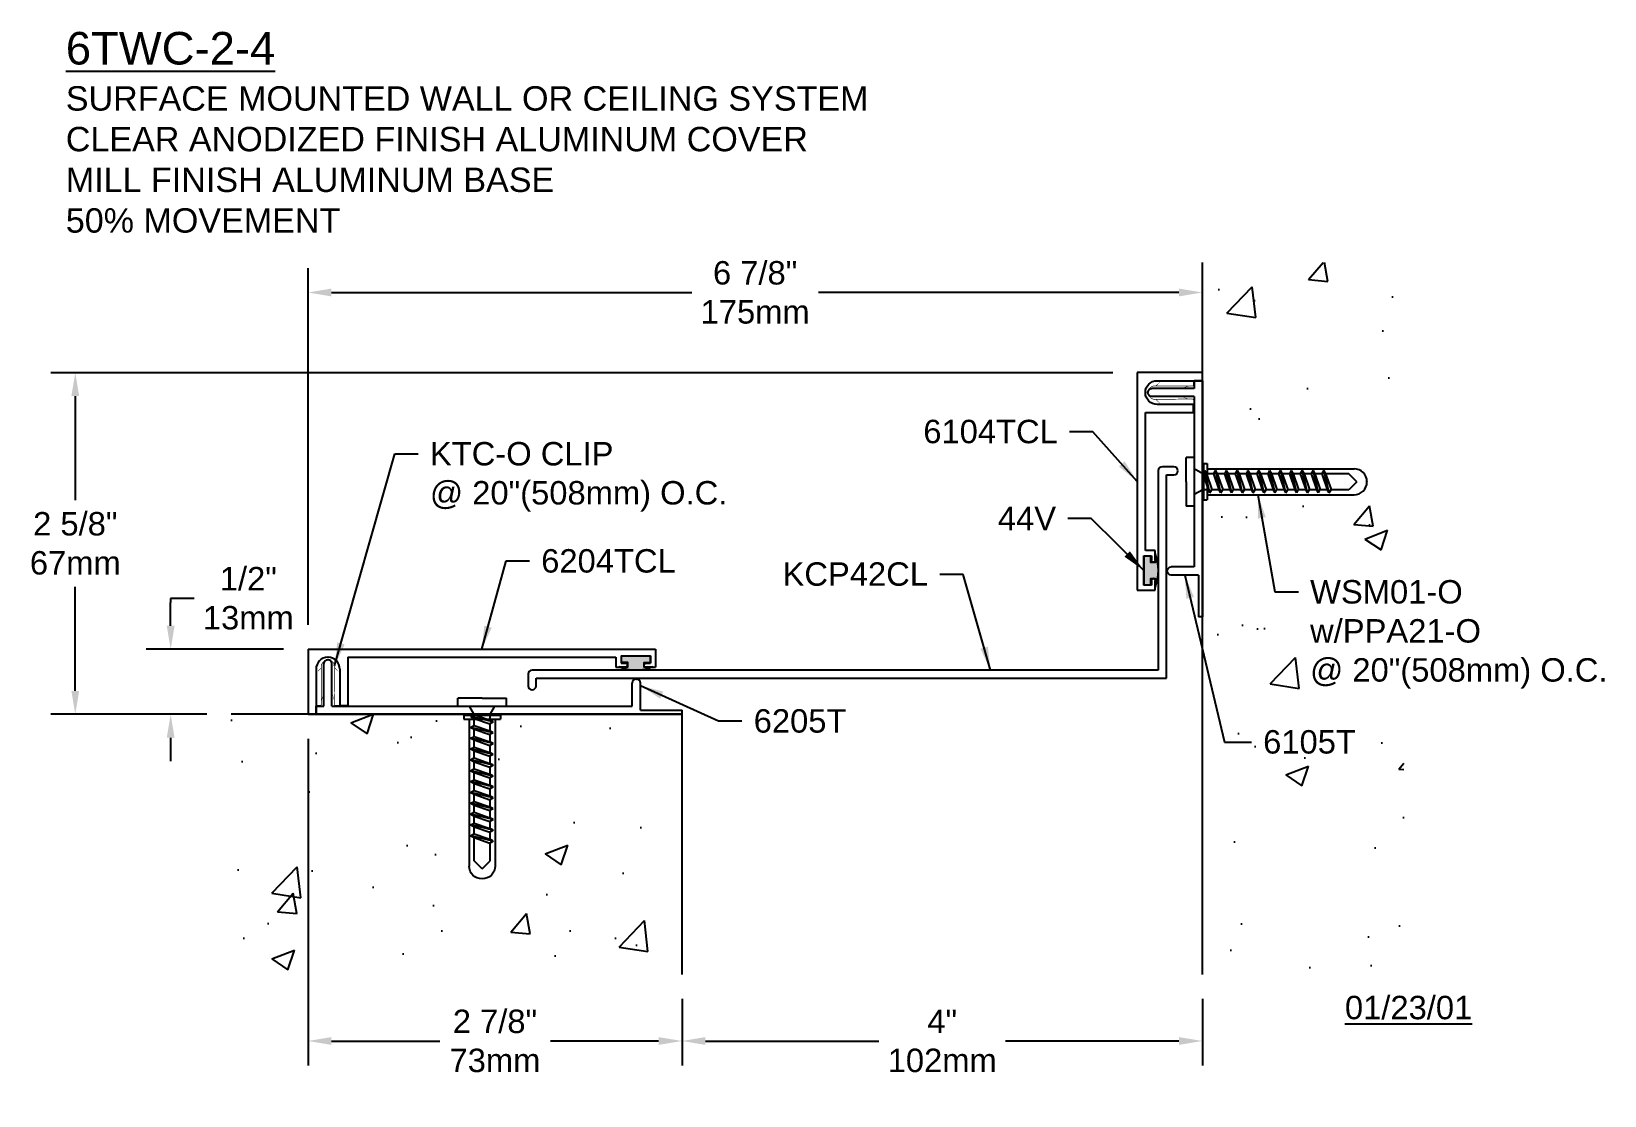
# Model space of a CAD drawing. Header units: inches. Extents: x 3.5 to 15.6, y -1.9 to 6.3.
import ezdxf

# ---------------------------------------------------------------- set-up
doc = ezdxf.new("R2010")
doc.units = ezdxf.units.IN
doc.header["$MEASUREMENT"] = 0
for name, color, linetype in [('Anchors', 4, 'Continuous'), ('Conditions', 1, 'Continuous'), ('Dimensions', 3, 'Continuous'), ('Fillers', 2, 'Continuous'), ('Metals', 7, 'Continuous'), ('Text', 2, 'Continuous')]:
    doc.layers.add(name, color=color, linetype=linetype)
doc.styles.get("Standard").update_dxf_attribs({"font": 'arial.ttf'})
doc.dimstyles.get("Standard").update_dxf_attribs({"dimtxt": 0.18, "dimasz": 0.18, "dimexe": 0.1875, "dimexo": 0.1875, "dimgap": 0.09, "dimtad": 0, "dimtih": 1, "dimtoh": 1, "dimdec": 4, "dimzin": 0, "dimdsep": 46, "dimlunit": 4, "dimtxsty": 'Standard', "dimcen": 0.09, "dimadec": 0, "dimazin": 0, "dimtfac": 1, "dimtdec": 4, "dimtofl": 0, "dimtmove": 0, "dimatfit": 3, "dimfxl": 0, "dimfrac": 2, "dimtolj": 1, "dimtzin": 0, "dimarcsym": 0})

# ---------------------------------------------------------------- blocks, each defined once
blk = doc.blocks.new('6104T')
for p, q in [((-0.062, 0.5), (1.61, 0.5)), ((-0.062, 0), (-0.062, 0.5)), ((1.61, 0.5), (1.61, 0.362)), ((0.092, 0.438), (0.091, 0.438)), ((0.245, 0.438), (0.245, 0.068)), ((1.305, 0.438), (0.245, 0.438)), ((1.305, 0.362), (1.305, 0.438)), ((1.345, 0.45), (1.345, 0.392)), ((1.57, 0.45), (1.345, 0.45)), ((1.345, 0.392), (1.381, 0.392)), ((1.395, 0.378), (1.395, 0.376)), ((1.52, 0.376), (1.52, 0.378)), ((1.534, 0.392), (1.57, 0.392)), ((1.57, 0.392), (1.57, 0.45)), ((0, 0.347), (0, 0)), ((0.183, 0.068), (0.183, 0.347)), ((1.381, 0.362), (1.305, 0.362)), ((1.61, 0.362), (1.534, 0.362)), ((0, 0), (-0.062, 0)), ((0.245, 0.068), (0.183, 0.068))]:
    blk.add_line(p, q)
for centre, radius, start, end in [((0.091, 0.347), 0.091, 90, 180), ((0.092, 0.347), 0.091, 0, 90), ((1.381, 0.378), 0.014, 0, 90), ((1.381, 0.376), 0.014, 270, 0), ((1.534, 0.378), 0.014, 90, 180), ((1.534, 0.376), 0.014, 180, 270)]:
    blk.add_arc(centre, radius, start, end)
blk = doc.blocks.new('6105T')
for p, q in [((-1.753, 0.062), (-1.753, 0.389)), ((-1.723, 0.419), (-1.721, 0.419)), ((-1.691, 0.062), (-1.691, 0.389)), ((-0.352, 0.27), (-0.35, 0.27)), ((-0.382, 0.062), (-0.382, 0.24)), ((-0.32, 0.031), (-0.32, 0.24)), ((-1.813, 0), (-1.813, 0.062)), ((-1.813, 0.062), (-1.753, 0.062)), ((-1.813, 0), (0, 0)), ((-1.691, 0.062), (-0.382, 0.062)), ((-0.32, 0.031), (0, 0.031)), ((0, 0), (0, 0.031))]:
    blk.add_line(p, q)
for centre, start, end in [((-1.723, 0.389), 90, 180), ((-1.721, 0.389), 0, 90), ((-0.352, 0.24), 90, 180), ((-0.35, 0.24), 0, 90)]:
    blk.add_arc(centre, 0.03, start, end)
blk = doc.blocks.new('6204T')
for p, q in [((-0.062, 0.5), (-0.062, 0)), ((-0.062, 0.5), (2.61, 0.5)), ((2.61, 0.5), (2.61, 0.362)), ((0.091, 0.438), (0.092, 0.438)), ((0.245, 0.438), (2.305, 0.438)), ((0.245, 0.438), (0.245, 0.068)), ((2.305, 0.438), (2.305, 0.362)), ((2.345, 0.45), (2.345, 0.392)), ((2.345, 0.45), (2.57, 0.45)), ((2.345, 0.392), (2.381, 0.392)), ((2.395, 0.378), (2.395, 0.376)), ((2.52, 0.378), (2.52, 0.376)), ((2.534, 0.392), (2.57, 0.392)), ((2.57, 0.45), (2.57, 0.392)), ((0, 0.347), (0, 0)), ((0.183, 0.347), (0.183, 0.068)), ((2.305, 0.362), (2.381, 0.362)), ((2.534, 0.362), (2.61, 0.362)), ((-0.062, 0), (0, 0)), ((0.183, 0.068), (0.245, 0.068))]:
    blk.add_line(p, q)
for centre, radius, start, end in [((0.091, 0.347), 0.091, 90, 180), ((0.092, 0.347), 0.091, 0, 90), ((2.381, 0.378), 0.014, 0, 90), ((2.381, 0.376), 0.014, 270, 0), ((2.534, 0.378), 0.014, 90, 180), ((2.534, 0.376), 0.014, 180, 270)]:
    blk.add_arc(centre, radius, start, end)
blk = doc.blocks.new('6205T')
for p, q in [((-2.753, 0.062), (-2.753, 0.389)), ((-2.723, 0.419), (-2.721, 0.419)), ((-2.691, 0.062), (-2.691, 0.389)), ((-0.352, 0.27), (-0.35, 0.27)), ((-0.382, 0.062), (-0.382, 0.24)), ((-0.32, 0.031), (-0.32, 0.24)), ((-2.813, 0), (-2.813, 0.062)), ((-2.813, 0.062), (-2.753, 0.062)), ((-2.813, 0), (0, 0)), ((-2.691, 0.062), (-0.382, 0.062)), ((-0.32, 0.031), (0, 0.031)), ((0, 0), (0, 0.031))]:
    blk.add_line(p, q)
for centre, start, end in [((-2.723, 0.389), 90, 180), ((-2.721, 0.389), 0, 90), ((-0.352, 0.24), 90, 180), ((-0.35, 0.24), 0, 90)]:
    blk.add_arc(centre, 0.03, start, end)
blk = doc.blocks.new('kcp42')
for p, q in [((-0.062, 1.594), (-0.062, 0.062)), ((0.058, 1.625), (-0.031, 1.625)), ((0.088, 1.593), (0.088, 1.595)), ((0, 1.563), (0.058, 1.563)), ((0, 0), (0, 1.563)), ((-4.907, 0.031), (-4.907, -0.058)), ((-0.062, 0.062), (-4.876, 0.062)), ((-4.845, 0), (0, 0)), ((-4.845, -0.058), (-4.845, 0)), ((-4.877, -0.088), (-4.875, -0.088))]:
    blk.add_line(p, q)
for centre, radius, start, end in [((-0.031, 1.594), 0.031, 90, 180), ((0.058, 1.595), 0.03, 0, 90), ((0.058, 1.593), 0.03, 270, 360), ((-4.876, 0.031), 0.031, 90, 180), ((-4.877, -0.058), 0.03, 180, 270), ((-4.875, -0.058), 0.03, 270, 360)]:
    blk.add_arc(centre, radius, start, end)
blk = doc.blocks.new('44v')
blk.add_hatch(color=256).paths.add_polyline_path([(0.11, 0), (-0.11, 0), (-0.11, -0.053), (-0.06, -0.053), (-0.06, -0.086), (-0.13, -0.086, 0.199136), (0.131, -0.086), (0.061, -0.086), (0.061, -0.054), (0.11, -0.054)])
blk.add_lwpolyline([(-0.13, -0.086), (-0.06, -0.086), (-0.06, -0.053), (-0.11, -0.053), (-0.11, 0), (0.11, 0), (0.11, -0.054), (0.061, -0.054), (0.061, -0.086), (0.131, -0.086, -0.199136)], format="xyb", close=True)
blk = doc.blocks.new('A$CB5')
for points in [[(0, 0.252, 0, 0.005, 0), (0.04, 0.291, 0.005, 0.005, 0)], [(0.183, 0.252, 0, 0.005, 0), (0.142, 0.294, 0.005, 0.005, 0)], [(0.06, 0.097, 0, 0.005, 0), (0.041, 0.041, 0.005, 0.005, 0)], [(0.122, 0.097, 0, 0.005, 0), (0.142, 0.041, 0.005, 0.005, 0)]]:
    blk.add_lwpolyline(points, format="xyseb")
at = {"const_width": 0.005}
for points in [[(0.041, 0.313), (0.041, 0.014, -0.414214), (0.031, 0.004), (0.003, 0.004)], [(0.041, 0.313, -0.804927), (0.143, 0.307, 0.586365)], [(0.143, 0.307), (0.141, 0.013, 0.4154), (0.151, 0.003), (0.183, 0.003)]]:
    blk.add_lwpolyline(points, format="xyb", dxfattribs=at)
blk = doc.blocks.new('tclip')
blk.add_blockref('A$CB5', (3.433, 2.823))
blk = doc.blocks.new('WSM01')
for p, q in [((0.005, 0.063), (-0.183, 0.063)), ((-0.183, 0.001), (-0.183, 0.063)), ((0.192, 0.001), (-0.183, 0.001)), ((-0.058, -0.064), (-0.093, 0.001)), ((0.005, 0.063), (0.192, 0.063)), ((0.067, -0.064), (0.103, 0.001)), ((0.192, 0.001), (0.192, 0.063)), ((-0.081, -0.12), (0.091, -0.078)), ((-0.081, -0.12), (-0.055, -0.106)), ((-0.081, -0.12), (-0.055, -0.134)), ((-0.058, -0.107), (-0.058, -0.064)), ((0.067, -0.064), (-0.058, -0.064)), ((0.065, -0.064), (-0.055, -0.106)), ((0.065, -0.093), (-0.055, -0.134)), ((0.091, -0.078), (0.065, -0.064)), ((0.091, -0.078), (0.065, -0.093)), ((0.067, -0.065), (0.067, -0.064)), ((0.067, -0.149), (0.067, -0.092)), ((-0.081, -0.203), (0.091, -0.162)), ((-0.081, -0.203), (-0.055, -0.189)), ((-0.081, -0.203), (-0.055, -0.218)), ((-0.058, -0.191), (-0.058, -0.133)), ((-0.058, -0.274), (-0.058, -0.216)), ((0.065, -0.147), (-0.055, -0.189)), ((0.065, -0.176), (-0.055, -0.218)), ((0.065, -0.231), (-0.055, -0.272)), ((0.091, -0.162), (0.065, -0.147)), ((0.091, -0.162), (0.065, -0.176)), ((0.091, -0.245), (0.065, -0.231)), ((0.067, -0.232), (0.067, -0.175)), ((-0.081, -0.287), (0.091, -0.245)), ((-0.081, -0.287), (-0.055, -0.272)), ((-0.081, -0.287), (-0.055, -0.301)), ((-0.081, -0.37), (0.091, -0.328)), ((-0.081, -0.37), (-0.055, -0.356)), ((-0.058, -0.357), (-0.058, -0.3)), ((0.065, -0.259), (-0.055, -0.301)), ((0.065, -0.314), (-0.055, -0.356)), ((0.065, -0.343), (-0.055, -0.384)), ((0.091, -0.245), (0.065, -0.259)), ((0.091, -0.328), (0.065, -0.314)), ((0.091, -0.328), (0.065, -0.343)), ((0.067, -0.315), (0.067, -0.258)), ((0.067, -0.399), (0.067, -0.342)), ((-0.081, -0.37), (-0.055, -0.384)), ((-0.081, -0.453), (0.091, -0.412)), ((-0.081, -0.453), (-0.055, -0.439)), ((-0.081, -0.453), (-0.055, -0.468)), ((-0.058, -0.441), (-0.058, -0.383)), ((-0.058, -0.524), (-0.058, -0.466)), ((0.065, -0.397), (-0.055, -0.439)), ((0.065, -0.426), (-0.055, -0.468)), ((0.065, -0.481), (-0.055, -0.522)), ((0.091, -0.412), (0.065, -0.397)), ((0.091, -0.412), (0.065, -0.426)), ((0.091, -0.495), (0.065, -0.481)), ((0.067, -0.482), (0.067, -0.425)), ((-0.081, -0.537), (0.091, -0.495)), ((-0.081, -0.537), (-0.055, -0.522)), ((-0.081, -0.537), (-0.055, -0.551)), ((-0.081, -0.62), (0.091, -0.578)), ((-0.058, -0.607), (-0.058, -0.55)), ((0.065, -0.509), (-0.055, -0.551)), ((0.065, -0.564), (-0.055, -0.606)), ((0.065, -0.593), (-0.055, -0.634)), ((0.091, -0.495), (0.065, -0.509)), ((0.091, -0.578), (0.065, -0.564)), ((0.091, -0.578), (0.065, -0.593)), ((0.067, -0.565), (0.067, -0.508)), ((0.067, -0.649), (0.067, -0.592)), ((-0.081, -0.62), (-0.055, -0.606)), ((-0.081, -0.62), (-0.055, -0.634)), ((-0.081, -0.703), (0.091, -0.662)), ((-0.081, -0.703), (-0.055, -0.689)), ((-0.081, -0.703), (-0.055, -0.718)), ((-0.058, -0.691), (-0.058, -0.633)), ((-0.058, -0.774), (-0.058, -0.716)), ((0.065, -0.647), (-0.055, -0.689)), ((0.065, -0.676), (-0.055, -0.718)), ((0.091, -0.662), (0.065, -0.647)), ((0.091, -0.662), (0.065, -0.676)), ((0.067, -0.732), (0.067, -0.675)), ((-0.081, -0.787), (0.091, -0.745)), ((-0.081, -0.787), (-0.055, -0.772)), ((-0.081, -0.787), (-0.055, -0.801)), ((-0.081, -0.87), (0.091, -0.828)), ((-0.058, -0.857), (-0.058, -0.8)), ((0.065, -0.731), (-0.055, -0.772)), ((0.065, -0.759), (-0.055, -0.801)), ((0.065, -0.814), (-0.055, -0.856)), ((0.065, -0.843), (-0.055, -0.884)), ((0.091, -0.745), (0.065, -0.731)), ((0.091, -0.745), (0.065, -0.759)), ((0.091, -0.828), (0.065, -0.814)), ((0.091, -0.828), (0.065, -0.843)), ((0.067, -0.815), (0.067, -0.758)), ((0.067, -0.899), (0.067, -0.842)), ((-0.081, -0.87), (-0.055, -0.856)), ((-0.081, -0.87), (-0.055, -0.884)), ((-0.081, -0.953), (0.091, -0.912)), ((-0.081, -0.953), (-0.055, -0.939)), ((-0.081, -0.953), (-0.055, -0.968)), ((-0.058, -0.941), (-0.058, -0.883)), ((-0.058, -1.024), (-0.058, -0.966)), ((0.065, -0.897), (-0.055, -0.939)), ((0.065, -0.926), (-0.055, -0.968)), ((0.091, -0.912), (0.065, -0.897)), ((0.091, -0.912), (0.065, -0.926)), ((0.067, -0.982), (0.067, -0.925)), ((-0.081, -1.037), (0.091, -0.995)), ((-0.081, -1.037), (-0.055, -1.022)), ((-0.081, -1.037), (-0.055, -1.051)), ((-0.058, -1.187), (-0.058, -1.05)), ((0.065, -0.981), (-0.055, -1.022)), ((0.065, -1.009), (-0.055, -1.051)), ((0.091, -0.995), (0.065, -0.981)), ((0.091, -0.995), (0.065, -1.009)), ((0.067, -1.187), (0.067, -1.008)), ((0.005, -1.249), (-0.058, -1.187)), ((0.005, -1.249), (0.067, -1.187))]:
    blk.add_line(p, q)
blk = doc.blocks.new('PPA21')
for p, q in [((0.14, 0.03), (-0.14, 0.03)), ((-0.14, 0.03), (-0.14, 0)), ((0.14, 0), (-0.14, 0)), ((-0.1, 0), (-0.1, -1.128)), ((0.1, 0), (0.1, -1.128)), ((0.14, 0.03), (0.14, 0)), ((0.001, -1.227), (-0.001, -1.227))]:
    blk.add_line(p, q)
for centre, start, end in [((-0.001, -1.128), 180, 270), ((0.001, -1.128), 270, 0)]:
    blk.add_arc(centre, 0.099, start, end)
blk = doc.blocks.new('*D11')
at = {"layer": 'Defpoints', "color": 0}
for p in [(8.49, -0.952), (12.49, -0.952), (8.49, -1.462)]:
    blk.add_point(p, dxfattribs=at)
at = {"layer": 'Dimensions', "color": 0, "lineweight": -2}
for p, q in [((8.49, -1.139), (8.49, -1.65)), ((12.49, -1.139), (12.49, -1.65)), ((8.67, -1.462), (10.002, -1.462)), ((12.31, -1.462), (10.977, -1.462))]:
    blk.add_line(p, q, dxfattribs=at)
at = {"layer": 'Dimensions', "color": 0}
for points in [[(8.67, -1.432), (8.67, -1.492), (8.49, -1.462)], [(12.31, -1.432), (12.31, -1.492), (12.49, -1.462)]]:
    blk.add_solid(points, dxfattribs=at)
at = {"layer": 'Dimensions', "color": 0, "insert": (10.49, -1.462), "char_height": 0.18, "attachment_point": 5}
blk.add_mtext('\\A1;4"\\P102mm', dxfattribs=at)
blk = doc.blocks.new('*D12')
at = {"layer": 'Defpoints', "color": 0}
for p in [(5.615, 1.048), (8.49, -0.952), (5.615, -1.462)]:
    blk.add_point(p, dxfattribs=at)
at = {"layer": 'Dimensions', "color": 0, "lineweight": -2}
for p, q in [((5.615, 0.861), (5.615, -1.65)), ((8.49, -1.139), (8.49, -1.65)), ((5.795, -1.462), (6.627, -1.462)), ((8.31, -1.462), (7.478, -1.462))]:
    blk.add_line(p, q, dxfattribs=at)
at = {"layer": 'Dimensions', "color": 0}
for points in [[(5.795, -1.432), (5.795, -1.492), (5.615, -1.462)], [(8.31, -1.432), (8.31, -1.492), (8.49, -1.462)]]:
    blk.add_solid(points, dxfattribs=at)
at = {"layer": 'Dimensions', "color": 0, "insert": (7.052, -1.462), "char_height": 0.18, "attachment_point": 5}
blk.add_mtext('\\A1;2 7/8"\\P73mm', dxfattribs=at)
blk = doc.blocks.new('*D13')
at = {"layer": 'Defpoints', "color": 0}
for p in [(5.615, 1.548), (4.559, 1.048), (5.024, 1.048)]:
    blk.add_point(p, dxfattribs=at)
at = {"layer": 'Dimensions', "color": 0, "lineweight": -2}
for p, q in [((4.739, 1.939), (4.559, 1.939)), ((4.559, 1.939), (4.559, 1.908)), ((4.559, 1.728), (4.559, 1.908)), ((5.427, 1.548), (4.371, 1.548)), ((4.836, 1.048), (4.371, 1.048)), ((4.559, 0.868), (4.559, 0.688))]:
    blk.add_line(p, q, dxfattribs=at)
at = {"layer": 'Dimensions', "color": 0}
for points in [[(4.529, 1.728), (4.589, 1.728), (4.559, 1.548)], [(4.529, 0.868), (4.589, 0.868), (4.559, 1.048)]]:
    blk.add_solid(points, dxfattribs=at)
at = {"layer": 'Dimensions', "color": 0, "insert": (5.156, 1.939), "char_height": 0.18, "attachment_point": 5}
blk.add_mtext('\\A1;1/2"\\P13mm', dxfattribs=at)
blk = doc.blocks.new('*D14')
at = {"layer": 'Defpoints', "color": 0}
for p in [(11.99, 3.673), (3.826, 1.048), (5.024, 1.048)]:
    blk.add_point(p, dxfattribs=at)
at = {"layer": 'Dimensions', "color": 0, "lineweight": -2}
for p, q in [((11.802, 3.673), (3.638, 3.673)), ((3.826, 3.493), (3.826, 2.694)), ((3.826, 1.228), (3.826, 2.027)), ((4.836, 1.048), (3.638, 1.048))]:
    blk.add_line(p, q, dxfattribs=at)
at = {"layer": 'Dimensions', "color": 0}
for points in [[(3.796, 3.493), (3.856, 3.493), (3.826, 3.673)], [(3.796, 1.228), (3.856, 1.228), (3.826, 1.048)]]:
    blk.add_solid(points, dxfattribs=at)
at = {"layer": 'Dimensions', "color": 0, "insert": (3.826, 2.361), "char_height": 0.18, "attachment_point": 5}
blk.add_mtext('\\A1;2 5/8"\\P67mm', dxfattribs=at)
blk = doc.blocks.new('*D15')
at = {"layer": 'Defpoints', "color": 0}
for p in [(5.615, 4.289), (12.49, 3.673), (5.615, 1.548)]:
    blk.add_point(p, dxfattribs=at)
at = {"layer": 'Dimensions', "color": 0, "lineweight": -2}
for p, q in [((5.615, 1.736), (5.615, 4.476)), ((12.49, 3.861), (12.49, 4.476)), ((5.795, 4.289), (8.565, 4.289)), ((12.31, 4.289), (9.54, 4.289))]:
    blk.add_line(p, q, dxfattribs=at)
at = {"layer": 'Dimensions', "color": 0}
for points in [[(5.795, 4.319), (5.795, 4.259), (5.615, 4.289)], [(12.31, 4.319), (12.31, 4.259), (12.49, 4.289)]]:
    blk.add_solid(points, dxfattribs=at)
at = {"layer": 'Dimensions', "color": 0, "insert": (9.052, 4.289), "char_height": 0.18, "attachment_point": 5}
blk.add_mtext('\\A1;6 7/8"\\P175mm', dxfattribs=at)

msp = doc.modelspace()

# ---------------------------------------------------------------- hatches: boundary and pattern name
at = {"layer": 'Conditions'}
h = msp.add_hatch(dxfattribs=at)
h.set_pattern_fill('AR-CONC', color=256, scale=0.25, style=0)
h.paths.add_polyline_path([(14.03882, 4.52072), (12.48982, 4.52072), (12.48982, 2.89876), (12.49237, 2.89736), (12.4936, 2.89736), (12.49782, 2.90499), (12.49782, 2.97486), (12.52782, 2.97486), (12.52782, 2.93486), (13.65573, 2.93486, -0.41421356), (13.75473, 2.83586), (13.75473, 2.83386, -0.41421356), (13.65573, 2.73486), (12.52782, 2.73486), (12.52782, 2.69486), (12.49782, 2.69486), (12.49782, 2.77236), (12.49237, 2.77236), (12.48982, 2.77097), (12.48982, -0.95164), (14.03882, -0.95164)])
h.paths.add_polyline_path([(8.48982, 1.04836), (7.01721, 1.04836), (7.01582, 1.04581), (7.01582, 1.04036), (7.09332, 1.04036), (7.09332, 1.01036), (7.05332, 1.01036), (7.05332, -0.11755, -0.41421356), (6.95432, -0.21655), (6.95232, -0.21655, -0.41421356), (6.85332, -0.11755), (6.85332, 1.01036), (6.81332, 1.01036), (6.81332, 1.04036), (6.8832, 1.04036), (6.89082, 1.04459), (6.89082, 1.04581), (6.88943, 1.04836), (5.0238, 1.04836), (5.0238, -0.95164), (8.48982, -0.95164)])

# ---------------------------------------------------------------- linework, layer by layer
for points in [[(12.48982, -0.95164), (12.48982, 4.52072)], [(8.48982, -0.95164), (8.48982, 1.04836), (5.0238, 1.04836)]]:
    msp.add_lwpolyline(points, dxfattribs=at)

# ---------------------------------------------------------------- block references
at = {"layer": 'Anchors', "xscale": -1, "rotation": 89.99999999999663}
msp.add_blockref('tclip', (15.24807, 7.04431), dxfattribs=at)
at = {"layer": 'Anchors', "rotation": 89.9999999999999}
for name, p in [('WSM01', (12.42836, 2.82997)), ('PPA21', (12.52782, 2.83486))]:
    msp.add_blockref(name, p, dxfattribs=at)
at = {"layer": 'Anchors'}
msp.add_blockref('tclip', (2.24387, -1.70989), dxfattribs=at)
at = {"layer": 'Anchors', "xscale": -1}
for name, p in [('WSM01', (6.95821, 1.10983)), ('PPA21', (6.95332, 1.01036))]:
    msp.add_blockref(name, p, dxfattribs=at)
at = {"layer": 'Fillers', "xscale": -1, "rotation": 89.99999999999663}
msp.add_blockref('44v', (12.03982, 2.15386), dxfattribs=at)
at = {"layer": 'Fillers'}
msp.add_blockref('44v', (8.13432, 1.49836), dxfattribs=at)
at = {"layer": 'Metals', "xscale": -1, "rotation": 89.99999999999663}
for name, p in [('6104T', (12.48982, 3.61136)), ('6105T', (12.48982, 1.79836))]:
    msp.add_blockref(name, p, dxfattribs=at)
at = {"layer": 'Metals'}
for name, p in [('kcp42', (12.21311, 1.3251)), ('6204T', (5.67682, 1.04836)), ('6205T', (8.48982, 1.04836))]:
    msp.add_blockref(name, p, dxfattribs=at)

# ---------------------------------------------------------------- texts
at = {"layer": 'Text', "insert": (3.75301, 6.29084), "char_height": 0.25, "width": 6.5, "attachment_point": 1}
msp.add_mtext('{\\L6TWC-2-4\\P\\H0.75x;\\lSURFACE MOUNTED WALL OR CEILING SYSTEM\\PCLEAR ANODIZED FINISH ALUMINUM COVER\\PMILL FINISH ALUMINUM BASE\\P50% MOVEMENT}', dxfattribs=at)
at = {"layer": 'Text', "char_height": 0.18}
for s, insert, attachment_point in [('6104TCL', (11.37886, 3.12849), 9), ('KTC-O CLIP\\P@ 20"(508mm) O.C.', (6.55196, 3.14033), 1), ('\\A1;44V', (11.36538, 2.46289), 9), ('\\A1;6204TCL', (7.40736, 2.31714), 1), ('\\A1;KCP42CL', (10.38045, 2.03334), 9), ('WSM01-O\\Pw/PPA21-O\\P@ 20"(508mm) O.C.', (13.31764, 2.07942), 1), ('\\A1;6205T', (9.04089, 1.08741), 1), ('6105T', (12.95704, 0.74402), 7), ('{\\L01/23/01}', (13.58562, -1.1148), 1)]:
    msp.add_mtext(s, dxfattribs=dict(at, insert=insert, attachment_point=attachment_point))

# ---------------------------------------------------------------- dimensions: what is measured, and where the dimension line sits
at = {"layer": 'Dimensions'}
dim = msp.add_linear_dim(base=(5.61482, 4.28894), p1=(12.48982, 3.67336), p2=(5.61482, 1.54836), text='<>\\P175mm', dimstyle='Standard', dxfattribs=at)
dim.commit()
dim.dimension.update_dxf_attribs({"geometry": '*D15', "text_midpoint": (9.05232, 4.28894), "dimtype": 160})
dim = msp.add_linear_dim(base=(3.82552, 1.04836), p1=(11.98982, 3.67336), p2=(5.0238, 1.04836), angle=90, text='<>\\P67mm', dimstyle='Standard', dxfattribs=at)
dim.commit()
dim.dimension.update_dxf_attribs({"geometry": '*D14', "text_midpoint": (3.82552, 2.36086)})
dim = msp.add_linear_dim(base=(4.55855, 1.04836), p1=(5.61482, 1.54836), p2=(5.0238, 1.04836), angle=90, text='<>\\P13mm', dimstyle='Standard', override={"dimtmove": 1}, dxfattribs=at)
dim.commit()
dim.dimension.update_dxf_attribs({"geometry": '*D13', "text_midpoint": (5.02451, 1.93941), "dimtype": 160})
for base, p1, p2, text, picture, middle in [((5.61482, -1.46209), (8.48982, -0.95164), (5.61482, 1.04836), '<>\\P73mm', '*D12', (7.05232, -1.46209)), ((8.48982, -1.46209), (12.48982, -0.95164), (8.48982, -0.95164), '<>\\P102mm', '*D11', (10.48982, -1.46209))]:
    dim = msp.add_linear_dim(base=base, p1=p1, p2=p2, text=text, dimstyle='Standard', dxfattribs=at)
    dim.commit()
    dim.dimension.update_dxf_attribs({"geometry": picture, "text_midpoint": middle})

# ---------------------------------------------------------------- leaders
at = {"layer": 'Text', "annotation_type": 0, "has_hookline": 1}
for points, hookline_direction, text_width in [([(11.98982, 2.83736), (11.64886, 3.21849), (11.46886, 3.21849)], 1, 1.01603), ([(5.81905, 1.4204), (6.28196, 3.05033), (6.46196, 3.05033)], 0, 2.25135), ([(12.91647, 2.73486), (13.04764, 1.98942), (13.22764, 1.98942)], 0, 2.25135), ([(12.03982, 2.15386), (11.63538, 2.55289), (11.45538, 2.55289)], 1, 0.44226), ([(6.95082, 1.54836), (7.13736, 2.22714), (7.31736, 2.22714)], 0, 1.01603), ([(10.86179, 1.3871), (10.65045, 2.12334), (10.47045, 2.12334)], 1, 1.0908), ([(12.35432, 2.11836), (12.66055, 0.83402), (12.86704, 0.83402)], 0, 0.69851), ([(8.16982, 1.26937), (8.77089, 0.99741), (8.95089, 0.99741)], 0, 0.69851)]:
    msp.add_leader(points, dimstyle='Standard', override={"dimgap": 0.09, "dimtad": 0}, dxfattribs=dict(at, hookline_direction=hookline_direction, text_width=text_width))

doc.saveas('drawing.dxf')
